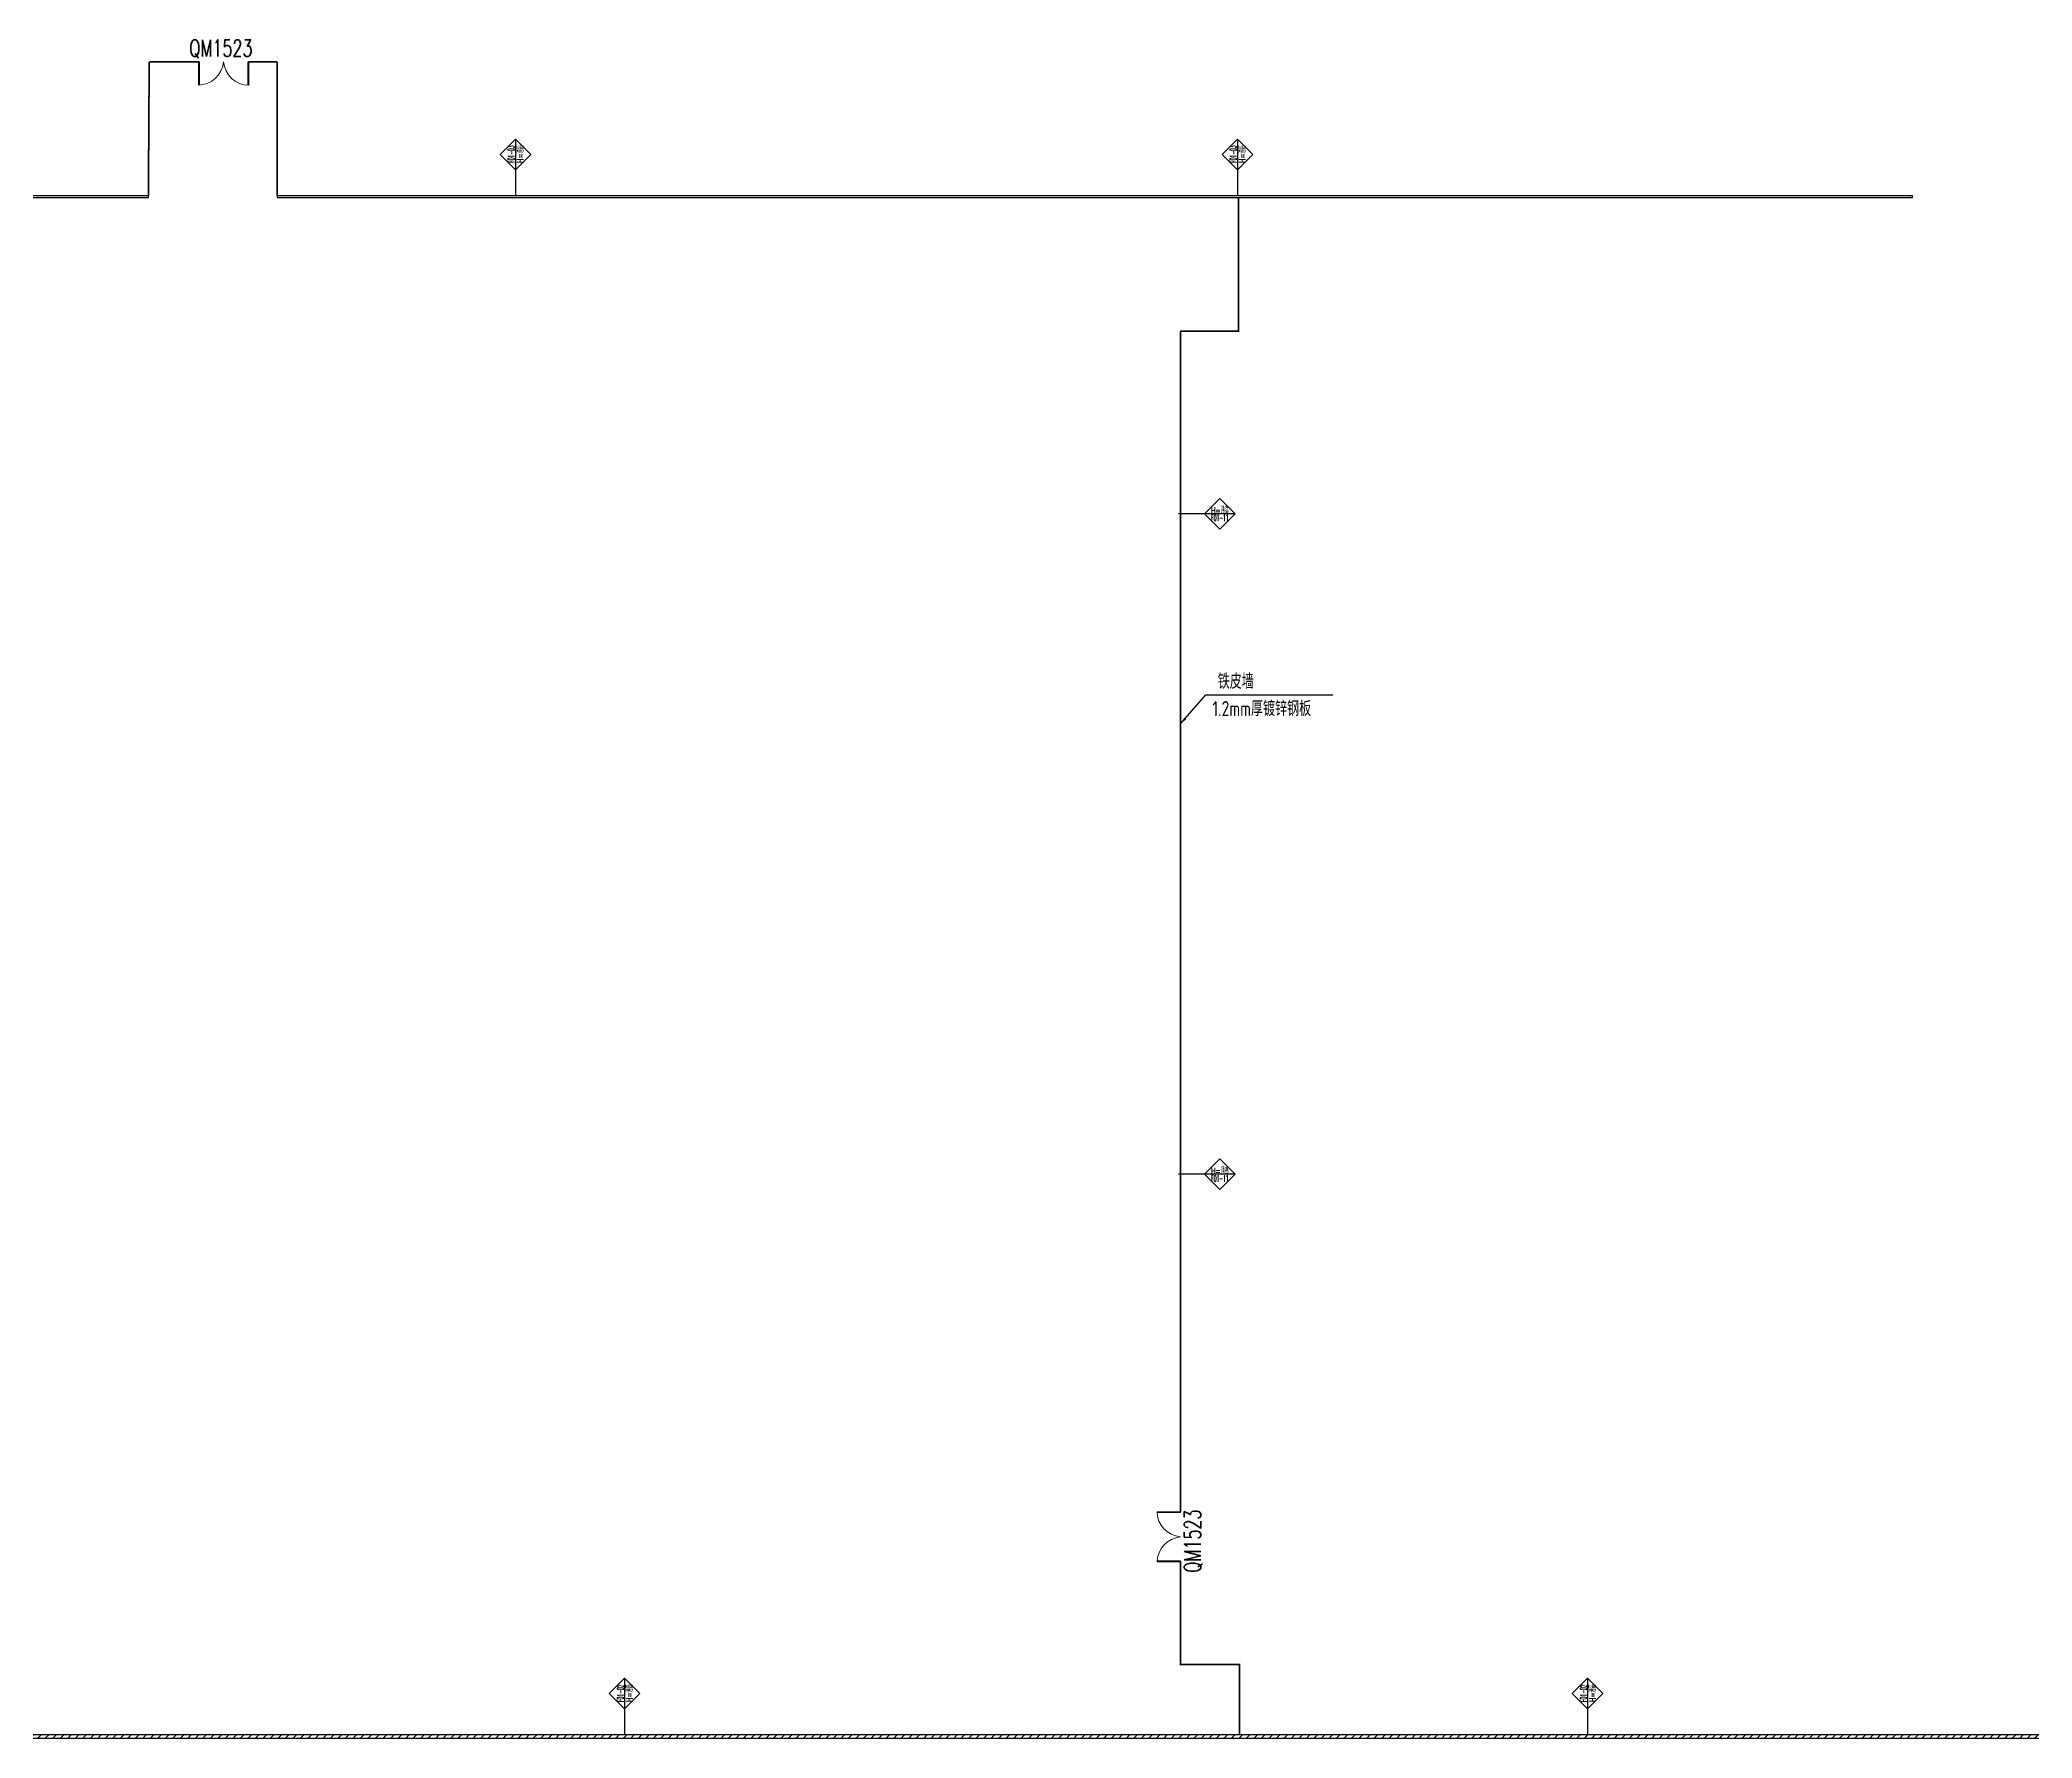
# Model space of a CAD drawing. Header units: millimetres. Extents: x 200 to 469217, y 140 to 158400.
# Drawn here: x 122529 to 182107, y 500 to 51286 of the extents above; entities that cross this region are included whole.
import ezdxf
from ezdxf.enums import TextEntityAlignment as Align

# ---------------------------------------------------------------- set-up
doc = ezdxf.new("R2010")
doc.units = ezdxf.units.MM
for name, color, linetype in [('0-A-标注', 53, 'Continuous'), ('K-CEIL-DIV-Ceiling to Roof', 210, 'Continuous'), ('K-PART-TEXT', 4, 'Continuous'), ('K-PART-WALL-50mm-非抗', 130, 'Continuous'), ('K-PART-WALL-INS', 10, 'Continuous')]:
    doc.layers.add(name, color=color, linetype=linetype)
doc.layers.add('A-DOOR-IDEN', color=53, linetype='Continuous', lineweight=9)
doc.layers.add('K-PART-DOOR', color=53, linetype='Continuous', lineweight=18)
doc.styles.add('EDRI-COM', font='tssdeng.shx', dxfattribs={"width": 0.8, "bigfont": 'hztxt.shx'})
doc.styles.add('RomanD_1', font='romand__.ttf', dxfattribs={"width": 0.7, "height": 500})
doc.styles.add('Romans', font='romans.shx', dxfattribs={"width": 0.8, "bigfont": 'gbhzfs.shx'})
doc.dimstyles.new('MW_DIM_TICK_035_150', dxfattribs={"dimscale": 150, "dimtxt": 3, "dimasz": 1.5, "dimexe": 1.6, "dimexo": 0.825, "dimgap": 1, "dimtad": 1, "dimdec": 0, "dimzin": 12, "dimdsep": 46, "dimtxsty": 'EDRI-COM', "dimblk": 'ARCHTICK', "dimcen": 1, "dimclrd": 256, "dimclre": 256, "dimclrt": 256, "dimadec": 0, "dimazin": 3, "dimtfac": 1, "dimtdec": 0, "dimtix": 1, "dimtmove": 2, "dimatfit": 1, "dimfxl": 1.25, "dimtolj": 1, "dimtzin": 0, "dimlwd": -1, "dimlwe": -1, "dimarcsym": 1})

# ---------------------------------------------------------------- blocks, each defined once
blk = doc.blocks.new('1523')
blk.add_lwpolyline([(19448, 117148), (19448, 116448, -0.37346), (18698, 117148, -0.387008), (17948, 116448), (17948, 117148)], format="xyb")
for points in [[(17976, 117148), (17948, 117148)], [(17976, 117148), (17976, 116452)], [(19420, 117148), (19420, 116452)], [(19420, 117148), (19448, 117148)]]:
    blk.add_lwpolyline(points)
blk = doc.blocks.new('2AHC-3.1')
for points in [[(0, 458), (-458, 0), (0, -458), (458, 0), (0, 458)], [(-458, 0), (458, 0)], [(458, 0), (1236, 0)]]:
    blk.add_lwpolyline(points)
at = {"ltscale": 0.7, "style": 'Romans', "width": 0.6}
for tag, p in [('2AHC', (-7, 123)), ('H3.1', (-7, -121))]:
    blk.add_attdef(tag, text='', height=200, dxfattribs=at).set_placement(p, align=Align.MIDDLE)
blk = doc.blocks.new('_ArchTick')
at = {"color": 0, "linetype": 'ByBlock', "const_width": 0.4}
blk.add_lwpolyline([(-0.5, -0.5), (0.5, 0.5)], dxfattribs=at)

msp = doc.modelspace()

# ---------------------------------------------------------------- hatches: boundary and pattern name
at = {"layer": 'K-PART-WALL-INS', "linetype": 'Continuous'}
h = msp.add_hatch(dxfattribs=at)
h.set_pattern_fill('ANSI31', color=256, scale=50, angle=180)
h.set_pattern_definition([(225, (28500, 148100), (112.2532, -112.2532), [])])
h.paths.add_polyline_path([(244834, 600), (260, 600), (260, 500), (244834, 500)])

# ---------------------------------------------------------------- linework, layer by layer
at = {"layer": 'K-CEIL-DIV-Ceiling to Roof', "const_width": 50}
for points in [[(125775, 46625), (125800, 50625)], [(125800, 50625), (127275, 50629)], [(128775, 50629), (129618, 50629)], [(129627, 50629), (129627, 46625)], [(156635, 42574), (158371, 42574), (158375, 46575)], [(156635, 42574), (156638, 7271)], [(156638, 5799), (156638, 2700), (158400, 2700), (158400, 600)]]:
    msp.add_lwpolyline(points, dxfattribs=at)
at = {"layer": 'K-PART-WALL-50mm-非抗'}
for points in [[(73275, 46575), (125775, 46575), (125775, 46625), (73275, 46625)], [(129625, 46575), (178525, 46575), (178525, 46625), (129625, 46625)]]:
    msp.add_lwpolyline(points, close=True, dxfattribs=at)
at = {"layer": 'K-PART-WALL-INS', "linetype": 'Continuous'}
msp.add_lwpolyline([(244834, 600), (260, 600), (260, 500), (244834, 500)], close=True, dxfattribs=at)

# ---------------------------------------------------------------- block references
at = {"layer": '0-A-标注'}
ref = msp.add_blockref('2AHC-3.1', (136750, 47861), dxfattribs=dict(at, xscale=-1.000000000000003, rotation=90))
ref.add_attrib('H3.1', 'H=通高', dxfattribs={"layer": '0', "ltscale": 0.7, "height": 200, "rotation": 90, "style": 'Romans', "width": 0.6}).set_placement((136871, 47867), align=Align.MIDDLE)
ref.add_attrib('2AHC', 'F01-03', dxfattribs={"layer": '0', "ltscale": 0.7, "height": 200, "rotation": 90, "style": 'Romans', "width": 0.4}).set_placement((136627, 47867), align=Align.MIDDLE)
ref = msp.add_blockref('2AHC-3.1', (158340, 47861), dxfattribs=dict(at, xscale=-1.000000000000003, rotation=90))
ref.add_attrib('H3.1', 'H=通高', dxfattribs={"layer": '0', "ltscale": 0.7, "height": 200, "rotation": 90, "style": 'Romans', "width": 0.6}).set_placement((158461, 47867), align=Align.MIDDLE)
ref.add_attrib('2AHC', 'F01-03', dxfattribs={"layer": '0', "ltscale": 0.7, "height": 200, "rotation": 90, "style": 'Romans', "width": 0.4}).set_placement((158217, 47867), align=Align.MIDDLE)
ref = msp.add_blockref('2AHC-3.1', (157811, 37116), dxfattribs=dict(at, rotation=180))
ref.add_attrib('H3.1', 'H=通高', dxfattribs={"layer": '0', "ltscale": 0.7, "height": 200, "style": 'Romans', "width": 0.6}).set_placement((157818, 37237), align=Align.MIDDLE)
ref.add_attrib('2AHC', 'F01-11', dxfattribs={"layer": '0', "ltscale": 0.7, "height": 200, "style": 'Romans', "width": 0.4}).set_placement((157818, 36993), align=Align.MIDDLE)
ref = msp.add_blockref('2AHC-3.1', (157811, 17362), dxfattribs=dict(at, rotation=180))
ref.add_attrib('H3.1', 'H=通高', dxfattribs={"layer": '0', "ltscale": 0.7, "height": 200, "style": 'Romans', "width": 0.6}).set_placement((157818, 17483), align=Align.MIDDLE)
ref.add_attrib('2AHC', 'F01-11', dxfattribs={"layer": '0', "ltscale": 0.7, "height": 200, "style": 'Romans', "width": 0.4}).set_placement((157818, 17239), align=Align.MIDDLE)
ref = msp.add_blockref('2AHC-3.1', (140014, 1836), dxfattribs=dict(at, xscale=-1.000000000000003, rotation=90))
ref.add_attrib('H3.1', 'H=通高', dxfattribs={"layer": '0', "ltscale": 0.7, "height": 200, "rotation": 90, "style": 'Romans', "width": 0.6}).set_placement((140135, 1842), align=Align.MIDDLE)
ref.add_attrib('2AHC', 'F01-02', dxfattribs={"layer": '0', "ltscale": 0.7, "height": 200, "rotation": 90, "style": 'Romans', "width": 0.4}).set_placement((139891, 1842), align=Align.MIDDLE)
ref = msp.add_blockref('2AHC-3.1', (168814, 1836), dxfattribs=dict(at, xscale=-1.000000000000003, rotation=90))
ref.add_attrib('H3.1', 'H=通高', dxfattribs={"layer": '0', "ltscale": 0.7, "height": 200, "rotation": 90, "style": 'Romans', "width": 0.6}).set_placement((168935, 1842), align=Align.MIDDLE)
ref.add_attrib('2AHC', 'F01-02', dxfattribs={"layer": '0', "ltscale": 0.7, "height": 200, "rotation": 90, "style": 'Romans', "width": 0.4}).set_placement((168691, 1842), align=Align.MIDDLE)
at = {"layer": 'K-PART-DOOR', "linetype": 'ByBlock', "xscale": -1}
msp.add_blockref('1523', (146723, -66519), dxfattribs=at)
at = {"layer": 'K-PART-DOOR', "linetype": 'ByBlock', "rotation": 270}
msp.add_blockref('1523', (39490, 25219), dxfattribs=at)

# ---------------------------------------------------------------- texts
at = {"layer": 'A-DOOR-IDEN', "insert": (126999, 50739), "char_height": 500, "width": 2637.55, "attachment_point": 7, "style": 'RomanD_1'}
msp.add_mtext('QM1523', dxfattribs=at)
at = {"layer": 'A-DOOR-IDEN', "insert": (156752, 5447), "char_height": 500, "width": 2637.55, "attachment_point": 1, "rotation": 90, "style": 'RomanD_1'}
msp.add_mtext('QM1523', dxfattribs=at)
at = {"layer": 'K-PART-TEXT', "style": 'EDRI-COM', "width": 0.8}
for s, p in [('铁皮墙', (157752, 31877)), ('1.2mm厚镀锌钢板', (157593, 31063))]:
    msp.add_text(s, height=450, dxfattribs=at).set_placement(p)

# ---------------------------------------------------------------- leaders
at = {"layer": 'K-PART-TEXT'}
msp.add_leader([(156638, 30828), (157395, 31700), (161199, 31700)], dimstyle='MW_DIM_TICK_035_150', override={"dimgap": 1, "dimtad": 1}, dxfattribs=at)

doc.saveas('drawing.dxf')
